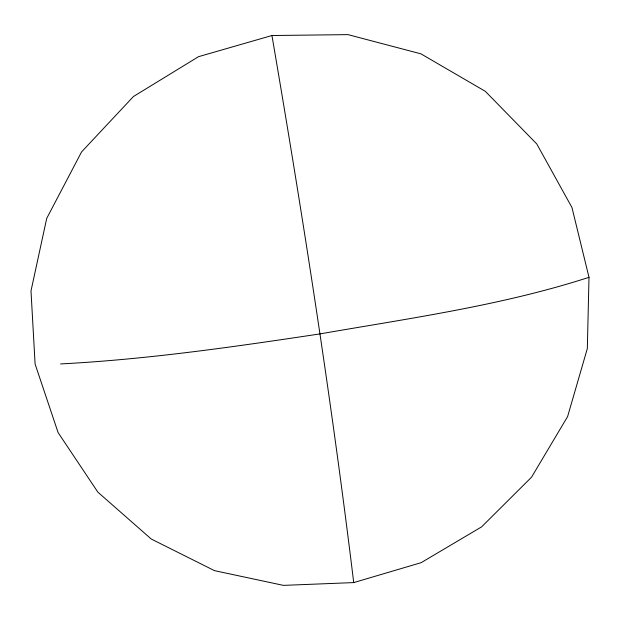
<?xml version="1.0" encoding="UTF-8"?>
<svg xmlns="http://www.w3.org/2000/svg" width="620" height="620" viewBox="0 0 620 620"><rect width="100%" height="100%" fill="white"/><g stroke="black" fill="none" stroke-linecap="round" stroke-linejoin="round"><path stroke-width="0.93" d="M589 277.326L587.326 348.556L567.61 416.57L531.534 477.191L481.639 526.845L421.143 562.673L353.718 582.591L283.425 585.373L214.504 570.656L151.264 539.043L97.867 492.148L58.102 432.589L35.092 364.01L31 290.904L46.709 218.403L81.592 151.892L133.447 96.519L198.532 56.676L271.932 35.518L347.998 34.627L420.926 53.839L485.344 91.341L536.773 143.949L571.958 207.514L589 277.326C501.572 305.59 409.998 318.223 319.719 333.947C233.732 346.867 147.483 359.399 60.574 363.932M271.932 35.518C303.048 217.248 331.46 399.559 353.718 582.591"/></g></svg>
